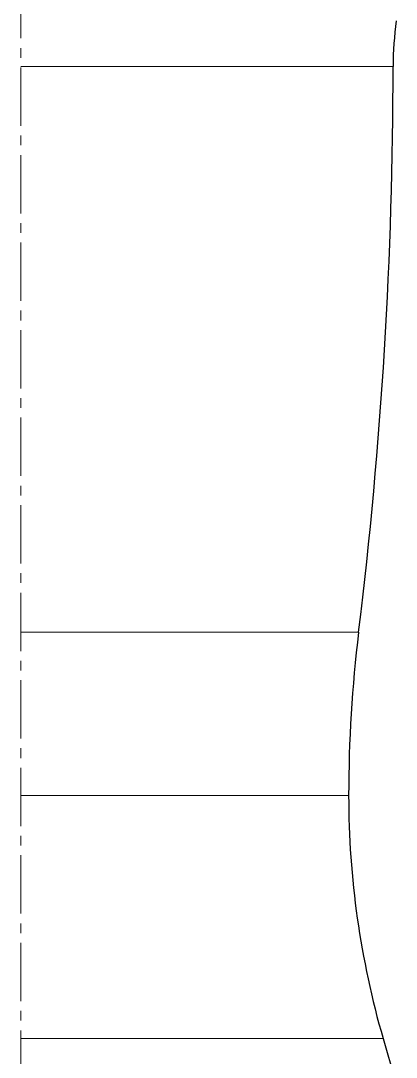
# Model space of a CAD drawing. Extents: x -234 to 800, y -95 to 506.
# Drawn here: x 532.1 to 565.8, y 59 to 152.2 of the extents above; entities that cross this region are included whole.
import ezdxf

# ---------------------------------------------------------------- set-up
doc = ezdxf.new("R2010")
doc.units = 0
doc.header["$LTSCALE"] = 7
doc.header["$MEASUREMENT"] = 0
doc.linetypes.add('CENTER2', pattern=[1.125, 0.75, -0.125, 0.125, -0.125])
for name, color, linetype, lineweight in [('1', 1, 'CENTER2', 15), ('3', 3, 'CONTINUOUS', 30), ('8', 252, 'CONTINUOUS', 15)]:
    doc.layers.add(name, color=color, linetype=linetype, lineweight=lineweight)

msp = doc.modelspace()

# ---------------------------------------------------------------- linework, layer by layer
at = {"layer": '1'}
msp.add_line((532.051, 242.5247), (532.051, -1.9753), dxfattribs=at)
at = {"layer": '3'}
msp.add_line((564.6516, 60.6521), (565.707, 57.004), dxfattribs=at)
for centre, radius, start, end in [((595.551, 148.1247), 30, 172.134207, 180), ((146.551, 148.1247), 419, 353.02135, 0), ((682.471, 82.5247), 120.92, 173.02135, 180), ((640.251, 82.5247), 78.7, 180, 196.136384)]:
    msp.add_arc(centre, radius, start, end, dxfattribs=at)
at = {"layer": '8', "lineweight": 13}
for p, q in [((565.551, 148.1247), (532.051, 148.1247)), ((562.4468, 97.2165), (532.051, 97.2165)), ((561.551, 82.5247), (532.051, 82.5247)), ((564.6516, 60.6521), (532.051, 60.6521))]:
    msp.add_line(p, q, dxfattribs=at)

doc.saveas('drawing.dxf')
